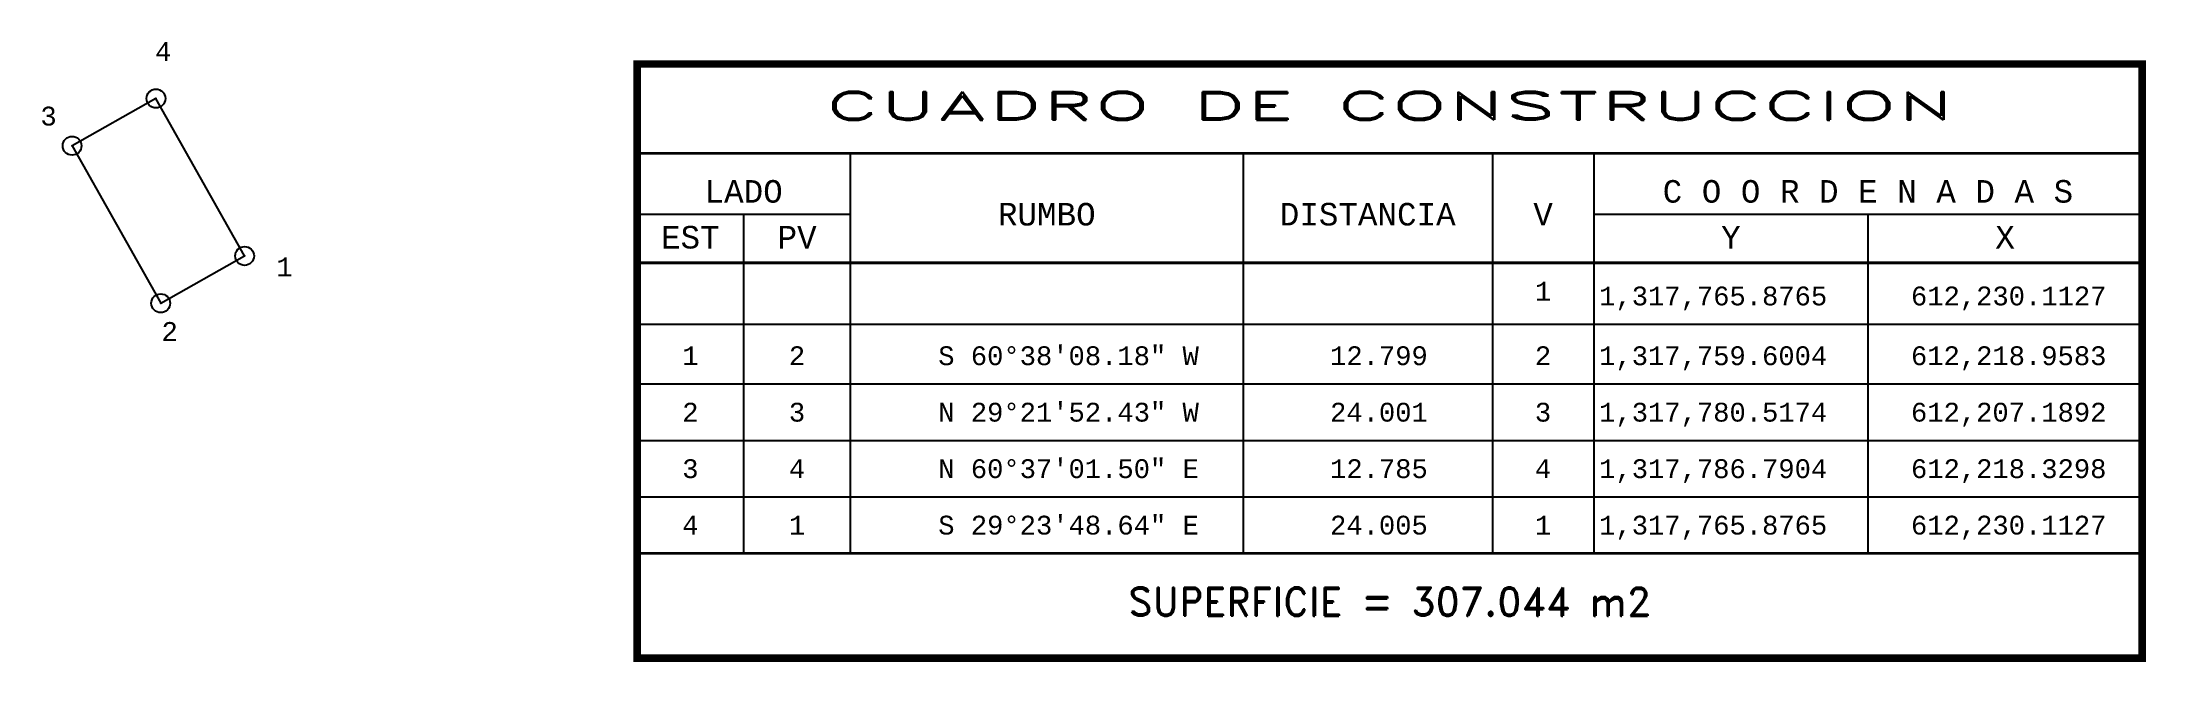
# Model space of a CAD drawing. Header units: millimetres. Extents: x 612203 to 612483, y 1317712 to 1317794.
import ezdxf
from ezdxf.enums import TextEntityAlignment as Align

# ---------------------------------------------------------------- set-up
doc = ezdxf.new("R2010")
doc.units = ezdxf.units.MM
doc.header["$PDMODE"] = 32
doc.header["$PDSIZE"] = 2.5
for name, color, linetype in [('CVL_CUADCON', 1, 'Continuous'), ('CVL_CUADCON_LIN', 8, 'Continuous'), ('CVL_CUADCON_TIT', 1, 'Continuous'), ('CVL_CUADCON_TX', 2, 'Continuous'), ('CVL_PUNTO', 2, 'Continuous'), ('CVL_PUNTO_NUM', 2, 'Continuous')]:
    doc.layers.add(name, color=color, linetype=linetype)
doc.styles.add('HUECA1', font='hueca1.shx')
doc.styles.add('MONOTXT4', font='monotxt4.shx')

msp = doc.modelspace()

# ---------------------------------------------------------------- linework, layer by layer
at = {"color": 7, "true_color": 0xffffff}
msp.add_lwpolyline([(612218.33, 1317786.79), (612207.19, 1317780.52), (612218.96, 1317759.6), (612230.11, 1317765.88), (612218.33, 1317786.79)], close=True, dxfattribs=at)
at = {"layer": 'CVL_CUADCON', "color": 1, "linetype": 'Continuous', "const_width": 1, "flags": 128}
msp.add_lwpolyline([(612282.25, 1317791.38), (612482.18, 1317791.38), (612482.18, 1317712.46), (612282.25, 1317712.46)], close=True, dxfattribs=at)
at = {"layer": 'CVL_CUADCON', "color": 1, "linetype": 'Continuous', "const_width": 0.375, "flags": 128}
for points in [[(612282.25, 1317779.51), (612482.18, 1317779.51)], [(612282.25, 1317764.96), (612482.18, 1317764.96)], [(612282.25, 1317726.38), (612482.18, 1317726.38)]]:
    msp.add_lwpolyline(points, dxfattribs=at)
at = {"layer": 'CVL_CUADCON_LIN', "color": 8, "linetype": 'Continuous'}
for p, q in [((612310.57, 1317779.51), (612310.57, 1317726.38)), ((612362.75, 1317779.51), (612362.75, 1317726.38)), ((612395.86, 1317779.51), (612395.86, 1317726.38)), ((612409.32, 1317779.51), (612409.32, 1317726.38)), ((612282.25, 1317771.44), (612310.57, 1317771.44)), ((612296.4, 1317771.44), (612296.4, 1317726.38)), ((612409.32, 1317771.44), (612482.18, 1317771.44)), ((612445.75, 1317771.44), (612445.75, 1317726.38)), ((612282.25, 1317756.82), (612482.18, 1317756.82)), ((612282.25, 1317748.88), (612482.18, 1317748.88)), ((612282.25, 1317741.38), (612482.18, 1317741.38)), ((612282.25, 1317733.88), (612482.18, 1317733.88)), ((612282.25, 1317726.38), (612482.18, 1317726.38))]:
    msp.add_line(p, q, dxfattribs=at)
at = {"layer": 'CVL_PUNTO', "color": 2}
for p in [(612218.33, 1317786.79), (612207.19, 1317780.52), (612230.11, 1317765.88), (612218.96, 1317759.6)]:
    msp.add_point(p, dxfattribs=at)

# ---------------------------------------------------------------- texts
at = {"layer": 'CVL_CUADCON_TIT', "color": 1, "style": 'HUECA1', "width": 1.758658}
msp.add_text('CUADRO DE CONSTRUCCION', height=3.75, dxfattribs=at).set_placement((612307.25, 1317783.95), (612457.18, 1317783.95), align=Align.FIT)
at = {"layer": 'CVL_CUADCON_TIT', "color": 1, "style": 'MONOTXT4'}
for s, p in [('LADO', (612296.4, 1317772.96)), ('C O O R D E N A D A S', (612445.75, 1317772.96)), ('EST', (612289.32, 1317766.87)), ('PV', (612303.5, 1317766.87)), ('Y', (612427.55, 1317766.87)), ('X', (612463.97, 1317766.87))]:
    msp.add_text(s, height=3, dxfattribs=at).set_placement(p, align=Align.CENTER)
at = {"layer": 'CVL_CUADCON_TIT', "color": 1}
for s, height, style, p in [('RUMBO', 3, 'MONOTXT4', (612336.67, 1317771.43)), ('DISTANCIA', 3, 'MONOTXT4', (612379.3, 1317771.43)), ('V', 3, 'MONOTXT4', (612402.6, 1317771.43)), ('SUPERFICIE = 307.044 m2', 3.75, 'HUECA1', (612382.22, 1317719.96))]:
    msp.add_text(s, height=height, dxfattribs=dict(at, style=style)).set_placement(p, align=Align.MIDDLE)
at = {"layer": 'CVL_CUADCON_TX', "color": 2, "style": 'MONOTXT4'}
for s, p in [('1', (612402.59, 1317759.95)), ('1', (612289.32, 1317751.38)), ('2', (612303.49, 1317751.38)), ('2', (612402.59, 1317751.38)), ('2', (612289.32, 1317743.88)), ('3', (612303.49, 1317743.88)), ('3', (612402.59, 1317743.88)), ('3', (612289.32, 1317736.38)), ('4', (612303.49, 1317736.38)), ('4', (612402.59, 1317736.38)), ('4', (612289.32, 1317728.88)), ('1', (612303.49, 1317728.88)), ('1', (612402.59, 1317728.88))]:
    msp.add_text(s, height=2.5, dxfattribs=at).set_placement(p, align=Align.CENTER)
for s, p in [('1,317,765.8765', (612410.05, 1317759.32)), ('612,230.1127', (612451.47, 1317759.32)), ('S 60%%d38\'08.18" W', (612322.25, 1317751.38)), ('12.799', (612374.3, 1317751.38)), ('1,317,759.6004', (612410.05, 1317751.38)), ('612,218.9583', (612451.47, 1317751.38)), ('N 29%%d21\'52.43" W', (612322.25, 1317743.88)), ('24.001', (612374.3, 1317743.88)), ('1,317,780.5174', (612410.05, 1317743.88)), ('612,207.1892', (612451.47, 1317743.88)), ('N 60%%d37\'01.50" E', (612322.25, 1317736.38)), ('12.785', (612374.3, 1317736.38)), ('1,317,786.7904', (612410.05, 1317736.38)), ('612,218.3298', (612451.47, 1317736.38)), ('S 29%%d23\'48.64" E', (612322.25, 1317728.88)), ('24.005', (612374.3, 1317728.88)), ('1,317,765.8765', (612410.05, 1317728.88)), ('612,230.1127', (612451.47, 1317728.88))]:
    msp.add_text(s, height=2.5, dxfattribs=at).set_placement(p)
at = {"layer": 'CVL_PUNTO_NUM', "color": 2, "style": 'MONOTXT4'}
for s, p in [('4', (612218.21, 1317791.79)), ('3', (612202.98, 1317783.21)), ('1', (612234.33, 1317763.19)), ('2', (612219.07, 1317754.6))]:
    msp.add_text(s, height=2.5, dxfattribs=at).set_placement(p)

doc.saveas('drawing.dxf')
